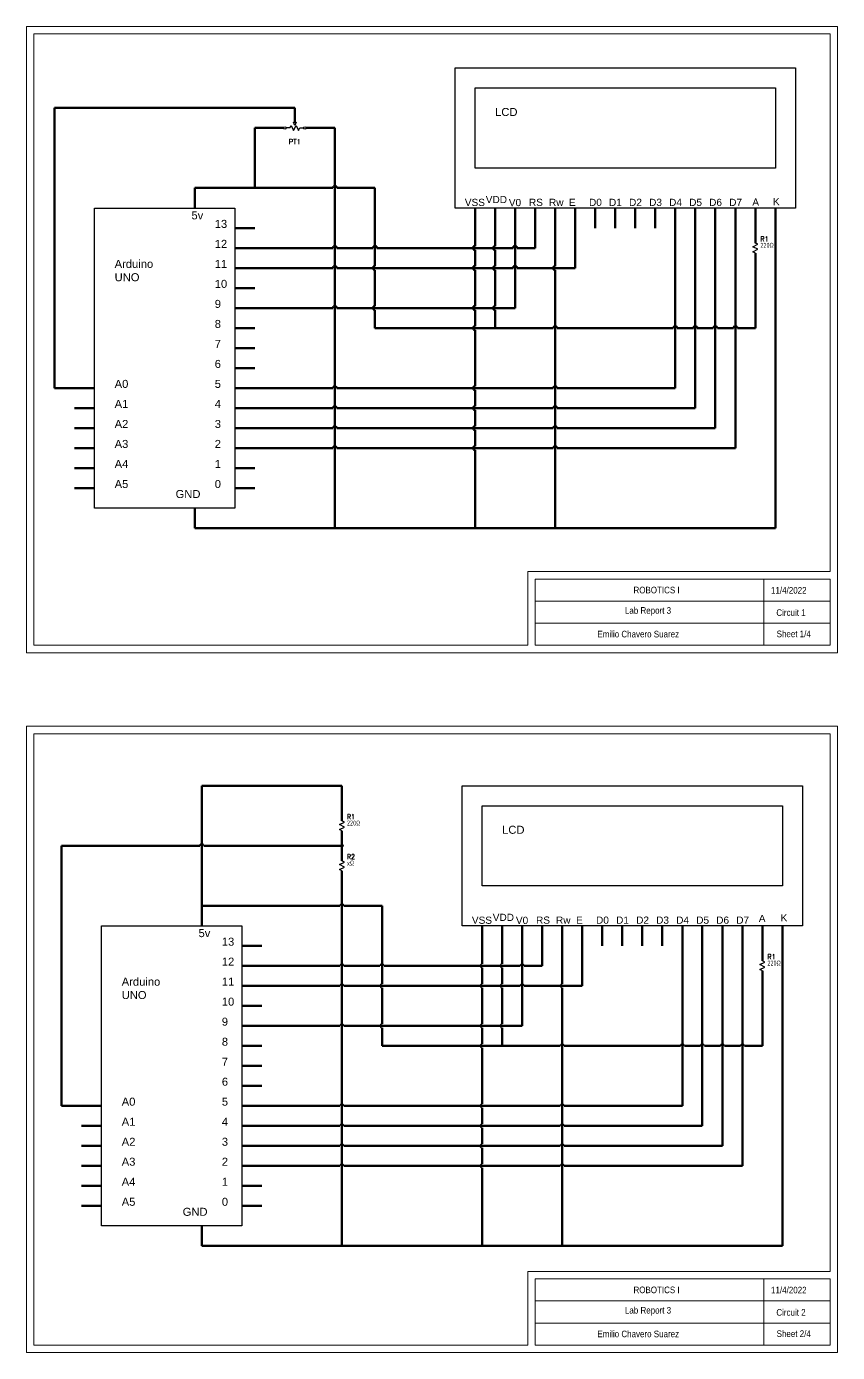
# Model space of a CAD drawing. Header units: inches. Extents: x -7.5 to 54, y 10 to 89.3.
# Drawn here: x -7.5 to 3.5, y 29.5 to 47.5 of the extents above; entities that cross this region are included whole.
import ezdxf
from ezdxf.enums import TextEntityAlignment as Align

# ---------------------------------------------------------------- set-up
doc = ezdxf.new("R2010")
doc.units = ezdxf.units.IN
doc.header["$MEASUREMENT"] = 0
for name, color, linetype in [('MISC', 7, 'Continuous'), ('SYMS', 7, 'Continuous'), ('TAGS', 150, 'Continuous'), ('WIRES', 7, 'Continuous')]:
    doc.layers.add(name, color=color, linetype=linetype)
doc.styles.add('AW_TAG', font='txt', dxfattribs={"width": 0.9, "height": 0.109375})
doc.styles.get("Standard").update_dxf_attribs({"font": 'arial.ttf'})
doc.styles.add('WD', font='romans.shx')

# ---------------------------------------------------------------- blocks, each defined once
blk = doc.blocks.new('VRE1')
for p, q in [((-0.062, 0.031), (0.062, 0.094)), ((0.062, -0.031), (-0.062, 0.031)), ((0.062, 0.094), (0, 0.125)), ((-0.062, -0.094), (0.062, -0.031)), ((0, -0.125), (-0.062, -0.094))]:
    blk.add_line(p, q)
at = {"style": 'WD'}
for tag, p, width in [('INST', (0.219, 0.488), 0.7), ('LOC', (0.219, 0.318), 0.7), ('TAG1', (0.127, 0.162), 0.9), ('RATING1', (0.125, 0.006), 0.7), ('RATING2', (0.125, -0.151), 0.7), ('DESC1', (0.129, -0.307), 0.7), ('DESC2', (0.129, -0.463), 0.7)]:
    blk.add_attdef(tag, p, '', height=0.125, dxfattribs=dict(at, width=width))
at = {"linetype": 'Continuous', "style": 'WD', "flags": 8}
blk.add_attdef('TERM01', text='', height=0.125, dxfattribs=at).set_placement((-0.055, 0.144), align=Align.RIGHT)
at = {"style": 'WD', "flags": 9}
blk.add_attdef('FAMILY', (-0.184, 0.08), '', height=0.01, rotation=90, dxfattribs=at)
at = {"linetype": 'Continuous', "style": 'WD', "flags": 9}
for tag, p in [('CAT', (-0.139, 0.105)), ('MFG', (-0.12, 0.103)), ('ASSYCODE', (-0.094, 0.094))]:
    blk.add_attdef(tag, text='', height=0.01, rotation=90, dxfattribs=at).set_placement(p, align=Align.CENTER)
at = {"color": 7, "style": 'WD', "flags": 1}
for tag, p in [('X2TERM01', (0, 0.125)), ('X8TERM02', (0, -0.125))]:
    blk.add_attdef(tag, p, '', height=0.0125, dxfattribs=at)
at = {"linetype": 'Continuous', "style": 'WD', "flags": 8}
blk.add_attdef('TERM02', text='', height=0.125, dxfattribs=at).set_placement((-0.041, -0.151), align=Align.TOP_RIGHT)
blk = doc.blocks.new('HVR1TZR')
for p, q in [((-0.125, 0), (-0.217, 0)), ((-0.125, 0), (-0.094, 0.062)), ((-0.094, 0.062), (-0.031, -0.062)), ((0, 0.062), (-0.031, 0.141)), ((-0.031, 0.141), (0.031, 0.141)), ((-0.031, -0.062), (0.031, 0.062)), ((0.031, 0.141), (0, 0.062)), ((0.031, 0.062), (0.094, -0.062)), ((0.094, -0.062), (0.125, 0)), ((0.125, 0), (0.217, 0))]:
    blk.add_line(p, q)
for centre in [(-0.249, 0), (0.249, 0)]:
    blk.add_circle(centre, 0.0322)
at = {"style": 'WD', "width": 0.7}
for tag, p in [('INST', (-0.094, 0.263)), ('LOC', (-0.094, 0.094))]:
    blk.add_attdef(tag, text='', height=0.125, dxfattribs=at).set_placement(p, align=Align.RIGHT)
at = {"style": 'WD', "width": 0.9}
blk.add_attdef('RATING2', (0.062, 0.219), '', height=0.125, dxfattribs=at)
at = {"style": 'WD'}
for tag, p, height, flags in [('X4TERM01', (-0.281, 0), 0.0125, 1), ('X2TERM01', (-0.25, 0.031), 0.0125, 1), ('X2TERM03', (0, 0.141), 0.0125, 1), ('FAMILY', (0.205, 0.152), 0.01, 9), ('X2TERM02', (0.25, 0.031), 0.0125, 1), ('X1TERM02', (0.281, 0), 0.0125, 1), ('X8TERM01', (-0.25, -0.031), 0.0125, 1), ('X8TERM02', (0.25, -0.031), 0.0125, 1)]:
    blk.add_attdef(tag, p, '', height=height, dxfattribs=dict(at, flags=flags))
at = {"linetype": 'Continuous', "style": 'WD', "flags": 8}
blk.add_attdef('TERM03', (0.031, 0.062), '', height=0.125, dxfattribs=at)
at = {"linetype": 'Continuous', "style": 'WD', "flags": 9}
for tag, p in [('ASSYCODE', (0.219, 0.062)), ('MFG', (0.228, 0.089)), ('CAT', (0.23, 0.108))]:
    blk.add_attdef(tag, text='', height=0.01, dxfattribs=at).set_placement(p, align=Align.CENTER)
at = {"linetype": 'Continuous', "style": 'WD', "flags": 8}
blk.add_attdef('TERM01', text='', height=0.125, dxfattribs=at).set_placement((-0.344, -0.016), align=Align.TOP_RIGHT)
at = {"style": 'WD'}
for tag, width, p in [('RATING1', 0.9, (0, -0.25)), ('DESC1', 0.7, (0, -0.563)), ('DESC2', 0.7, (0, -0.719))]:
    blk.add_attdef(tag, text='', height=0.125, dxfattribs=dict(at, width=width)).set_placement(p, align=Align.CENTER)
blk.add_attdef('TAG1', text='', height=0.125, dxfattribs=at).set_placement((0, -0.406), align=Align.CENTER)
at = {"linetype": 'Continuous', "style": 'WD', "flags": 8}
blk.add_attdef('TERM02', text='', height=0.125, dxfattribs=at).set_placement((0.344, -0.016), align=Align.TOP_LEFT)
blk = doc.blocks.new('WDDOT')
for radius in [0.03, 0.0187, 0.00929]:
    blk.add_circle((0, 0), radius)

msp = doc.modelspace()

# ---------------------------------------------------------------- linework, layer by layer
at = {"lineweight": 9}
for p, q in [((3.4, 47.4), (-7.4, 47.4)), ((-7.4, 47.4), (-7.4, 39.1)), ((3.4, 40.1), (3.4, 47.4)), ((-0.7, 40.1), (3.4, 40.1)), ((-0.7, 39.1), (-0.7, 40.1)), ((-0.6, 40), (3.4, 40)), ((-0.6, 39.1), (-0.6, 40)), ((2.499, 39.098), (2.499, 39.998)), ((3.4, 39.1), (3.4, 40)), ((-0.6, 39.7), (3.4, 39.7)), ((-0.6, 39.4), (3.4, 39.4)), ((-7.4, 39.1), (-0.7, 39.1)), ((-1.5, 39.1), (-0.7, 39.1)), ((-0.6, 39.1), (3.4, 39.1)), ((-0.6, 39.1), (-0.1, 39.1)), ((3.4, 37.9), (-7.4, 37.9)), ((-7.4, 37.9), (-7.4, 29.6)), ((3.4, 30.6), (3.4, 37.9)), ((-0.7, 30.6), (3.4, 30.6)), ((-0.7, 29.6), (-0.7, 30.6)), ((-0.6, 30.5), (3.4, 30.5)), ((-0.6, 29.6), (-0.6, 30.5)), ((2.499, 29.598), (2.499, 30.498)), ((3.4, 29.6), (3.4, 30.5)), ((-0.6, 30.2), (3.4, 30.2)), ((-0.6, 29.9), (3.4, 29.9)), ((-7.4, 29.6), (-0.7, 29.6)), ((-1.5, 29.6), (-0.7, 29.6)), ((-0.6, 29.6), (3.4, 29.6)), ((-0.6, 29.6), (-0.1, 29.6))]:
    msp.add_line(p, q, dxfattribs=at)
for points in [[(-7.5, 39), (3.5, 39), (3.5, 47.5), (-7.5, 47.5)], [(-7.5, 29.5), (3.5, 29.5), (3.5, 38), (-7.5, 38)]]:
    msp.add_lwpolyline(points, close=True, dxfattribs=at)
at = {"lineweight": 30}
for points in [[(-1.688, 45.036), (-1.688, 46.937), (2.93, 46.937), (2.93, 45.036)], [(-1.416, 45.579), (-1.416, 46.666), (2.658, 46.666), (2.658, 45.579)], [(-6.577, 45.036), (-4.675, 45.036), (-4.675, 40.962), (-6.577, 40.962)], [(-6.577, 45.036), (-4.675, 45.036), (-4.675, 40.962), (-6.577, 40.962)]]:
    msp.add_lwpolyline(points, close=True, dxfattribs=at)
for points in [[(-1.592, 35.292), (-1.592, 37.193), (3.026, 37.193), (3.026, 35.292)], [(-1.32, 35.835), (-1.32, 36.922), (2.754, 36.922), (2.754, 35.835)], [(-6.481, 35.292), (-4.58, 35.292), (-4.58, 31.218), (-6.481, 31.218)], [(-6.481, 35.292), (-4.58, 35.292), (-4.58, 31.218), (-6.481, 31.218)]]:
    msp.add_lwpolyline(points, close=True)
at = {"layer": 'WIRES', "color": 5, "lineweight": 50}
for p, q in [((-7.12, 42.591), (-7.12, 46.394)), ((-7.12, 46.394), (-3.861, 46.394)), ((-3.861, 46.394), (-3.861, 46.199)), ((-0.601, 44.764), (-0.601, 45.036)), ((-0.058, 44.764), (-0.058, 45.036)), ((2.115, 45.036), (2.115, 44.764)), ((-0.601, 44.493), (-0.601, 44.764)), ((-0.058, 44.221), (-0.058, 44.764)), ((2.115, 41.777), (2.115, 44.764)), ((-4.675, 44.493), (-4.404, 44.493)), ((-4.404, 44.493), (-3.344, 44.493)), ((-3.29, 44.493), (-2.801, 44.493)), ((-2.747, 44.493), (-1.172, 44.493)), ((-1.416, 44.493), (-0.9, 44.493)), ((-0.846, 44.493), (-0.601, 44.493)), ((-4.675, 44.221), (-4.404, 44.221)), ((-4.404, 44.221), (-3.344, 44.221)), ((-3.29, 44.221), (-0.9, 44.221)), ((-0.846, 44.221), (-0.058, 44.221)), ((-6.848, 42.591), (-7.12, 42.591)), ((-6.577, 42.591), (-6.848, 42.591)), ((-4.675, 41.777), (-4.404, 41.777)), ((-4.404, 41.777), (-3.344, 41.777)), ((-3.29, 41.777), (-0.357, 41.777)), ((-0.302, 41.777), (2.115, 41.777)), ((-7.024, 32.848), (-7.024, 36.379)), ((-7.024, 36.379), (-5.15, 36.379)), ((-5.096, 36.379), (-3.222, 36.379)), ((0.038, 35.02), (0.038, 35.292)), ((2.211, 35.292), (2.211, 35.02)), ((0.038, 34.477), (0.038, 35.02)), ((2.211, 32.033), (2.211, 35.02)), ((-4.58, 34.477), (-4.308, 34.477)), ((-4.308, 34.477), (-3.249, 34.477)), ((-3.195, 34.477), (-0.804, 34.477)), ((-0.75, 34.477), (0.038, 34.477)), ((-6.753, 32.848), (-7.024, 32.848)), ((-6.481, 32.848), (-6.753, 32.848)), ((-4.58, 32.033), (-4.308, 32.033)), ((-4.308, 32.033), (-3.249, 32.033)), ((-3.195, 32.033), (-0.261, 32.033)), ((-0.207, 32.033), (2.211, 32.033))]:
    msp.add_line(p, q, dxfattribs=at)
at = {"layer": 'WIRES', "color": 1, "lineweight": 50}
for p, q in [((-4.404, 45.308), (-4.404, 46.123)), ((-4.404, 46.123), (-4.013, 46.123)), ((-5.219, 45.036), (-5.219, 45.308)), ((-5.219, 45.308), (-3.344, 45.308)), ((-3.29, 45.308), (-2.774, 45.308)), ((-2.774, 45.308), (-2.774, 44.248)), ((-1.144, 44.764), (-1.144, 45.036)), ((2.387, 45.036), (2.387, 44.764)), ((-1.144, 44.764), (-1.144, 44.52)), ((2.387, 44.764), (2.387, 44.561)), ((-1.144, 44.466), (-1.144, 44.248)), ((2.387, 44.425), (2.387, 44.221)), ((-2.774, 44.194), (-2.774, 43.705)), ((-1.144, 44.194), (-1.144, 43.705)), ((2.387, 43.406), (2.387, 44.221)), ((-2.774, 43.651), (-2.774, 43.406)), ((-1.144, 43.651), (-1.144, 43.406)), ((-2.774, 43.406), (-0.357, 43.406)), ((-0.302, 43.406), (1.273, 43.406)), ((1.327, 43.406), (1.545, 43.406)), ((1.599, 43.406), (1.816, 43.406)), ((1.871, 43.406), (2.088, 43.406)), ((2.142, 43.406), (2.387, 43.406)), ((-5.123, 35.564), (-5.123, 37.193)), ((-5.123, 37.193), (-3.222, 37.193)), ((-3.222, 37.193), (-3.222, 36.718)), ((-5.123, 35.292), (-5.123, 35.564)), ((-5.123, 35.564), (-3.249, 35.564)), ((-3.195, 35.564), (-2.678, 35.564)), ((-2.678, 35.564), (-2.678, 34.504)), ((-1.049, 35.02), (-1.049, 35.292)), ((2.482, 35.292), (2.482, 35.02)), ((-1.049, 35.02), (-1.049, 34.776)), ((2.482, 35.02), (2.482, 34.817)), ((-1.049, 34.722), (-1.049, 34.504)), ((2.482, 34.681), (2.482, 34.477)), ((-2.678, 34.45), (-2.678, 33.961)), ((-1.049, 34.45), (-1.049, 33.961)), ((2.482, 33.662), (2.482, 34.477)), ((-2.678, 33.907), (-2.678, 33.662)), ((-1.049, 33.907), (-1.049, 33.662)), ((-2.678, 33.662), (-0.261, 33.662)), ((-0.207, 33.662), (1.369, 33.662)), ((1.423, 33.662), (1.64, 33.662)), ((1.695, 33.662), (1.912, 33.662)), ((1.966, 33.662), (2.184, 33.662)), ((2.238, 33.662), (2.482, 33.662))]:
    msp.add_line(p, q, dxfattribs=at)
at = {"layer": 'WIRES', "lineweight": 50}
for p, q in [((-3.708, 46.123), (-3.317, 46.123)), ((-3.317, 45.036), (-3.317, 46.123)), ((-5.219, 45.036), (-5.219, 45.308)), ((-3.317, 42.863), (-3.317, 45.036)), ((-1.416, 44.764), (-1.416, 45.036)), ((-0.33, 44.764), (-0.33, 45.036)), ((0.214, 44.764), (0.214, 45.036)), ((0.485, 44.764), (0.485, 45.036)), ((0.757, 44.764), (0.757, 45.036)), ((1.029, 44.764), (1.029, 45.036)), ((2.658, 45.036), (2.658, 44.764)), ((-4.675, 44.764), (-4.404, 44.764)), ((-4.675, 44.764), (-4.404, 44.764)), ((-1.416, 44.764), (-1.416, 44.52)), ((-0.33, 44.764), (-0.33, 44.248)), ((2.658, 44.764), (2.658, 40.69)), ((-1.416, 44.466), (-1.416, 44.248)), ((-1.416, 44.194), (-1.416, 43.705)), ((-0.33, 44.194), (-0.33, 40.69)), ((-4.675, 43.95), (-4.404, 43.95)), ((-4.675, 43.95), (-4.404, 43.95)), ((-1.416, 43.651), (-1.416, 43.434)), ((-4.675, 43.406), (-4.404, 43.406)), ((-4.675, 43.406), (-4.404, 43.406)), ((-1.416, 43.379), (-1.416, 42.619)), ((-4.675, 43.135), (-4.404, 43.135)), ((-4.675, 43.135), (-4.404, 43.135)), ((-4.675, 42.863), (-4.404, 42.863)), ((-4.675, 42.863), (-4.404, 42.863)), ((-3.317, 42.982), (-3.317, 40.69)), ((-6.848, 42.591), (-7.12, 42.591)), ((-6.577, 42.591), (-6.848, 42.591)), ((-1.416, 42.564), (-1.416, 42.347)), ((-6.577, 42.32), (-6.848, 42.32)), ((-6.577, 42.32), (-6.848, 42.32)), ((-1.416, 42.293), (-1.416, 42.075)), ((-6.577, 42.048), (-6.848, 42.048)), ((-6.577, 42.048), (-6.848, 42.048)), ((-1.416, 42.021), (-1.416, 41.804)), ((-6.577, 41.777), (-6.848, 41.777)), ((-6.577, 41.777), (-6.848, 41.777)), ((-1.416, 41.749), (-1.416, 40.69)), ((-6.577, 41.505), (-6.848, 41.505)), ((-6.577, 41.505), (-6.848, 41.505)), ((-4.675, 41.505), (-4.404, 41.505)), ((-4.675, 41.505), (-4.404, 41.505)), ((-6.577, 41.233), (-6.848, 41.233)), ((-6.577, 41.233), (-6.848, 41.233)), ((-4.675, 41.233), (-4.404, 41.233)), ((-4.675, 41.233), (-4.404, 41.233)), ((-5.219, 40.962), (-5.219, 40.69)), ((-5.219, 40.962), (-5.219, 40.69)), ((-3.317, 40.69), (-5.219, 40.69)), ((-3.317, 40.69), (-2.774, 40.69)), ((-0.33, 40.69), (-3.019, 40.69)), ((2.658, 40.69), (-0.33, 40.69)), ((-3.222, 36.582), (-3.222, 36.379)), ((-3.222, 36.175), (-3.222, 36.379)), ((-3.222, 35.292), (-3.222, 36.039)), ((-5.123, 35.292), (-5.123, 35.564)), ((-3.222, 33.119), (-3.222, 35.292)), ((-1.32, 35.02), (-1.32, 35.292)), ((-0.234, 35.02), (-0.234, 35.292)), ((0.309, 35.02), (0.309, 35.292)), ((0.581, 35.02), (0.581, 35.292)), ((0.853, 35.02), (0.853, 35.292)), ((1.124, 35.02), (1.124, 35.292)), ((2.754, 35.292), (2.754, 35.02)), ((-4.58, 35.02), (-4.308, 35.02)), ((-4.58, 35.02), (-4.308, 35.02)), ((-1.32, 35.02), (-1.32, 34.776)), ((-0.234, 35.02), (-0.234, 34.504)), ((2.754, 35.02), (2.754, 30.946)), ((-1.32, 34.722), (-1.32, 34.504)), ((-1.32, 34.45), (-1.32, 33.961)), ((-0.234, 34.45), (-0.234, 30.946)), ((-4.58, 34.206), (-4.308, 34.206)), ((-4.58, 34.206), (-4.308, 34.206)), ((-1.32, 33.907), (-1.32, 33.69)), ((-4.58, 33.662), (-4.308, 33.662)), ((-4.58, 33.662), (-4.308, 33.662)), ((-1.32, 33.635), (-1.32, 32.875)), ((-4.58, 33.391), (-4.308, 33.391)), ((-4.58, 33.391), (-4.308, 33.391)), ((-3.222, 33.238), (-3.222, 30.946)), ((-4.58, 33.119), (-4.308, 33.119)), ((-4.58, 33.119), (-4.308, 33.119)), ((-6.753, 32.848), (-7.024, 32.848)), ((-6.481, 32.848), (-6.753, 32.848)), ((-1.32, 32.82), (-1.32, 32.603)), ((-6.481, 32.576), (-6.753, 32.576)), ((-6.481, 32.576), (-6.753, 32.576)), ((-1.32, 32.549), (-1.32, 32.331)), ((-6.481, 32.304), (-6.753, 32.304)), ((-6.481, 32.304), (-6.753, 32.304)), ((-1.32, 32.277), (-1.32, 32.06)), ((-6.481, 32.033), (-6.753, 32.033)), ((-6.481, 32.033), (-6.753, 32.033)), ((-1.32, 32.006), (-1.32, 30.946)), ((-6.481, 31.761), (-6.753, 31.761)), ((-6.481, 31.761), (-6.753, 31.761)), ((-4.58, 31.761), (-4.308, 31.761)), ((-4.58, 31.761), (-4.308, 31.761)), ((-6.481, 31.489), (-6.753, 31.489)), ((-6.481, 31.489), (-6.753, 31.489)), ((-4.58, 31.489), (-4.308, 31.489)), ((-4.58, 31.489), (-4.308, 31.489)), ((-5.123, 31.218), (-5.123, 30.946)), ((-5.123, 31.218), (-5.123, 30.946)), ((-3.222, 30.946), (-5.123, 30.946)), ((-3.222, 30.946), (-2.678, 30.946)), ((-0.234, 30.946), (-2.923, 30.946)), ((2.754, 30.946), (-0.234, 30.946))]:
    msp.add_line(p, q, dxfattribs=at)
at = {"layer": 'WIRES', "color": 3, "lineweight": 50}
for p, q in [((-0.873, 44.764), (-0.873, 45.036)), ((1.843, 45.036), (1.843, 44.764)), ((-0.873, 44.764), (-0.873, 43.678)), ((1.843, 42.048), (1.843, 44.764)), ((-4.675, 43.678), (-4.404, 43.678)), ((-3.344, 43.678), (-4.404, 43.678)), ((-0.873, 43.678), (-3.29, 43.678)), ((-4.675, 42.048), (-4.404, 42.048)), ((-4.404, 42.048), (-3.344, 42.048)), ((-3.29, 42.048), (-0.357, 42.048)), ((-0.302, 42.048), (1.843, 42.048)), ((-0.777, 35.02), (-0.777, 35.292)), ((1.939, 35.292), (1.939, 35.02)), ((-0.777, 35.02), (-0.777, 33.934)), ((1.939, 32.304), (1.939, 35.02)), ((-4.58, 33.934), (-4.308, 33.934)), ((-3.249, 33.934), (-4.308, 33.934)), ((-0.777, 33.934), (-3.195, 33.934)), ((-4.58, 32.304), (-4.308, 32.304)), ((-4.308, 32.304), (-3.249, 32.304)), ((-3.195, 32.304), (-0.261, 32.304)), ((-0.207, 32.304), (1.939, 32.304))]:
    msp.add_line(p, q, dxfattribs=at)
at = {"layer": 'WIRES', "color": 6, "lineweight": 50}
for p, q in [((1.3, 44.764), (1.3, 45.036)), ((1.3, 42.591), (1.3, 44.764)), ((-4.675, 42.591), (-4.404, 42.591)), ((-4.404, 42.591), (-3.344, 42.591)), ((-3.29, 42.591), (-0.357, 42.591)), ((-0.302, 42.591), (1.3, 42.591)), ((-0.505, 35.02), (-0.505, 35.292)), ((1.396, 35.02), (1.396, 35.292)), ((-0.505, 34.749), (-0.505, 35.02)), ((1.396, 32.848), (1.396, 35.02)), ((-4.58, 34.749), (-4.308, 34.749)), ((-4.308, 34.749), (-3.249, 34.749)), ((-3.195, 34.749), (-2.706, 34.749)), ((-2.651, 34.749), (-1.076, 34.749)), ((-1.32, 34.749), (-0.804, 34.749)), ((-0.75, 34.749), (-0.505, 34.749)), ((-4.58, 32.848), (-4.308, 32.848)), ((-4.308, 32.848), (-3.249, 32.848)), ((-3.195, 32.848), (-0.261, 32.848)), ((-0.207, 32.848), (1.396, 32.848))]:
    msp.add_line(p, q, dxfattribs=at)
at = {"layer": 'WIRES', "color": 30, "lineweight": 50, "true_color": 0xf26722}
for p, q in [((1.572, 44.764), (1.572, 45.036)), ((1.572, 42.32), (1.572, 44.764)), ((-4.675, 42.32), (-4.404, 42.32)), ((-4.404, 42.32), (-3.344, 42.32)), ((-3.29, 42.32), (-0.357, 42.32)), ((-0.302, 42.32), (1.572, 42.32)), ((1.667, 35.02), (1.667, 35.292)), ((1.667, 32.576), (1.667, 35.02)), ((-4.58, 32.576), (-4.308, 32.576)), ((-4.308, 32.576), (-3.249, 32.576)), ((-3.195, 32.576), (-0.261, 32.576)), ((-0.207, 32.576), (1.667, 32.576))]:
    msp.add_line(p, q, dxfattribs=at)
at = {"layer": 'WIRES', "color": 1, "lineweight": 100}
for centre, start, end in [((-3.317, 45.308), 0, 180), ((-1.144, 44.493), 90, 270), ((-2.774, 44.221), 90, 270), ((-1.144, 44.221), 90, 270), ((-2.774, 43.678), 90, 270), ((-1.144, 43.678), 90, 270), ((-0.33, 43.406), 0, 180), ((1.3, 43.406), 0, 180), ((1.572, 43.406), 0, 180), ((1.843, 43.406), 0, 180), ((2.115, 43.406), 0, 180)]:
    msp.add_arc(centre, 0.0272, start, end, dxfattribs=at)
at = {"layer": 'WIRES', "color": 5, "lineweight": 100}
for centre in [(-3.317, 44.493), (-2.774, 44.493), (-0.873, 44.493), (-3.317, 44.221), (-0.873, 44.221), (-3.317, 41.777), (-0.33, 41.777)]:
    msp.add_arc(centre, 0.0272, 0, 180, dxfattribs=at)
at = {"layer": 'WIRES', "lineweight": 100}
for centre in [(-1.416, 44.493), (-1.416, 44.221), (-0.33, 44.221), (-1.416, 43.678), (-1.416, 43.406), (-1.416, 42.591), (-1.416, 42.32), (-1.416, 42.048), (-1.416, 41.777)]:
    msp.add_arc(centre, 0.0272, 90, 270, dxfattribs=at)
at = {"layer": 'WIRES', "color": 3, "lineweight": 100}
for centre in [(-3.317, 43.678), (-3.317, 42.048), (-0.33, 42.048)]:
    msp.add_arc(centre, 0.0272, 0, 180, dxfattribs=at)
at = {"layer": 'WIRES', "color": 6, "lineweight": 100}
for centre in [(-3.317, 42.591), (-0.33, 42.591)]:
    msp.add_arc(centre, 0.0272, 0, 180, dxfattribs=at)
at = {"layer": 'WIRES', "color": 30, "lineweight": 100, "true_color": 0xf26722}
for centre in [(-3.317, 42.32), (-0.33, 42.32)]:
    msp.add_arc(centre, 0.0272, 0, 180, dxfattribs=at)
at = {"layer": 'WIRES', "color": 5}
for centre in [(-5.123, 36.379), (-3.222, 34.477), (-0.777, 34.477), (-3.222, 32.033), (-0.234, 32.033)]:
    msp.add_arc(centre, 0.0272, 0, 180, dxfattribs=at)
at = {"layer": 'WIRES', "color": 1}
for centre, start, end in [((-3.222, 35.564), 0, 180), ((-1.049, 34.749), 90, 270), ((-2.678, 34.477), 90, 270), ((-1.049, 34.477), 90, 270), ((-2.678, 33.934), 90, 270), ((-1.049, 33.934), 90, 270), ((-0.234, 33.662), 0, 180), ((1.396, 33.662), 0, 180), ((1.667, 33.662), 0, 180), ((1.939, 33.662), 0, 180), ((2.211, 33.662), 0, 180)]:
    msp.add_arc(centre, 0.0272, start, end, dxfattribs=at)
at = {"layer": 'WIRES', "color": 6}
for centre in [(-3.222, 34.749), (-2.678, 34.749), (-0.777, 34.749), (-3.222, 32.848), (-0.234, 32.848)]:
    msp.add_arc(centre, 0.0272, 0, 180, dxfattribs=at)
at = {"layer": 'WIRES'}
for centre in [(-1.32, 34.749), (-1.32, 34.477), (-0.234, 34.477), (-1.32, 33.934), (-1.32, 33.662), (-1.32, 32.848), (-1.32, 32.576), (-1.32, 32.304), (-1.32, 32.033)]:
    msp.add_arc(centre, 0.0272, 90, 270, dxfattribs=at)
at = {"layer": 'WIRES', "color": 3}
for centre in [(-3.222, 33.934), (-3.222, 32.304), (-0.234, 32.304)]:
    msp.add_arc(centre, 0.0272, 0, 180, dxfattribs=at)
at = {"layer": 'WIRES', "color": 30, "true_color": 0xf26722}
for centre in [(-3.222, 32.576), (-0.234, 32.576)]:
    msp.add_arc(centre, 0.0272, 0, 180, dxfattribs=at)

# ---------------------------------------------------------------- block references
at = {"layer": 'SYMS', "lineweight": 100}
ref = msp.add_blockref('HVR1TZR', (-3.861, 46.123), dxfattribs=dict(at, xscale=0.5432365200605886, yscale=0.5432365200605886, zscale=0.5432365200605886))
ref.add_attrib('TAG1', 'PT1', dxfattribs={"layer": 'TAGS', "height": 0.0679, "style": 'WD'}).set_placement((-3.861, 45.902), align=Align.CENTER)
ref = msp.add_blockref('VRE1', (2.387, 44.493), dxfattribs=dict(at, xscale=0.5432365200605886, yscale=0.5432365200605886, zscale=0.5432365200605886))
ref.add_attrib('RATING1', '220Ω', (2.455, 44.496), dxfattribs={"layer": 'MISC', "height": 0.0679, "style": 'WD', "width": 0.7})
ref.add_attrib('TAG1', 'R1', (2.456, 44.581), dxfattribs={"layer": 'TAGS', "height": 0.0679, "style": 'WD', "width": 0.9})
at = {"layer": 'SYMS'}
ref = msp.add_blockref('VRE1', (-3.222, 36.65), dxfattribs=dict(at, xscale=0.5432365200605886, yscale=0.5432365200605886, zscale=0.5432365200605886))
ref.add_attrib('RATING1', '220Ω', (-3.154, 36.653), dxfattribs={"layer": 'MISC', "height": 0.0679, "style": 'WD', "width": 0.7})
ref.add_attrib('TAG1', 'R1', (-3.153, 36.738), dxfattribs={"layer": 'TAGS', "height": 0.0679, "style": 'WD', "width": 0.9})
at = {"layer": 'SYMS', "xscale": 0.5432365200605886, "yscale": 0.5432365200605886, "zscale": 0.5432365200605886}
msp.add_blockref('WDDOT', (-3.222, 36.379), dxfattribs=at)
at = {"layer": 'SYMS'}
ref = msp.add_blockref('VRE1', (-3.222, 36.107), dxfattribs=dict(at, xscale=0.5432365200605886, yscale=0.5432365200605886, zscale=0.5432365200605886))
ref.add_attrib('RATING1', 'xΩ', (-3.154, 36.11), dxfattribs={"layer": 'MISC', "height": 0.0679, "style": 'WD', "width": 0.7})
ref.add_attrib('TAG1', 'R2', (-3.153, 36.195), dxfattribs={"layer": 'TAGS', "height": 0.0679, "style": 'WD', "width": 0.9})
ref = msp.add_blockref('VRE1', (2.482, 34.749), dxfattribs=dict(at, xscale=0.5432365200605886, yscale=0.5432365200605886, zscale=0.5432365200605886))
ref.add_attrib('RATING1', '220Ω', (2.55, 34.752), dxfattribs={"layer": 'MISC', "height": 0.0679, "style": 'WD', "width": 0.7})
ref.add_attrib('TAG1', 'R1', (2.551, 34.837), dxfattribs={"layer": 'TAGS', "height": 0.0679, "style": 'WD', "width": 0.9})

# ---------------------------------------------------------------- texts
at = {"lineweight": 30, "attachment_point": 1}
for s, insert, char_height in [('{\\C256;\\c0;LCD}', (-1.144, 46.394), 0.10865), ('{\\C256;\\c0;VDD}', (-1.271, 45.2), 0.09778), ('{\\C256;\\c0;VSS}', (-1.555, 45.161), 0.09778), ('{\\C256;\\c0;V0}', (-0.958, 45.159), 0.09778), ('{\\C256;\\c0;RS}', (-0.685, 45.162), 0.09778), ('{\\C256;\\c0;Rw}', (-0.413, 45.162), 0.09778), ('{\\C256;\\c0;E}', (-0.142, 45.162), 0.09778), ('{\\C256;\\c0;D0}', (0.13, 45.162), 0.09778), ('{\\C256;\\c0;D1}', (0.401, 45.162), 0.09778), ('{\\C256;\\c0;D2}', (0.673, 45.162), 0.09778), ('{\\C256;\\c0;D3}', (0.945, 45.162), 0.09778), ('{\\C256;\\c0;D4}', (1.216, 45.162), 0.09778), ('{\\C256;\\c0;D5}', (1.488, 45.162), 0.09778), ('{\\C256;\\c0;D6}', (1.759, 45.162), 0.09778), ('{\\C256;\\c0;D7}', (2.031, 45.162), 0.09778), ('{\\C256;\\c0;A}', (2.345, 45.166), 0.09778), ('{\\C256;\\c0;K}', (2.625, 45.171), 0.09778), ('{\\C256;\\c0;5v}', (-5.263, 44.991), 0.10865), ('{\\C256;\\c0;5v}', (-5.263, 44.991), 0.10865), ('{\\C256;\\c0;13}', (-4.947, 44.875), 0.10865), ('{\\C256;\\c0;13}', (-4.947, 44.875), 0.10865), ('{\\C256;\\c0;12}', (-4.947, 44.604), 0.10865), ('{\\C256;\\c0;12}', (-4.947, 44.604), 0.10865), ('{\\C256;\\c0;Arduino UNO}', (-6.305, 44.332), 0.10865), ('{\\C256;\\c0;Arduino UNO}', (-6.305, 44.332), 0.10865), ('{\\C256;\\c0;11}', (-4.947, 44.332), 0.10865), ('{\\C256;\\c0;11}', (-4.947, 44.332), 0.10865), ('{\\C256;\\c0;10}', (-4.947, 44.061), 0.10865), ('{\\C256;\\c0;10}', (-4.947, 44.061), 0.10865), ('{\\C256;\\c0;9}', (-4.947, 43.789), 0.10865), ('{\\C256;\\c0;9}', (-4.947, 43.789), 0.10865), ('{\\C256;\\c0;8}', (-4.947, 43.517), 0.10865), ('{\\C256;\\c0;8}', (-4.947, 43.517), 0.10865), ('{\\C256;\\c0;7}', (-4.947, 43.246), 0.10865), ('{\\C256;\\c0;7}', (-4.947, 43.246), 0.10865), ('{\\C256;\\c0;6}', (-4.947, 42.974), 0.10865), ('{\\C256;\\c0;6}', (-4.947, 42.974), 0.10865), ('{\\C256;\\c0;A0}', (-6.305, 42.703), 0.10865), ('{\\C256;\\c0;A0}', (-6.305, 42.703), 0.10865), ('{\\C256;\\c0;5}', (-4.947, 42.703), 0.10865), ('{\\C256;\\c0;5}', (-4.947, 42.703), 0.10865), ('{\\C256;\\c0;A1}', (-6.305, 42.431), 0.10865), ('{\\C256;\\c0;A1}', (-6.305, 42.431), 0.10865), ('{\\C256;\\c0;4}', (-4.947, 42.431), 0.10865), ('{\\C256;\\c0;4}', (-4.947, 42.431), 0.10865), ('{\\C256;\\c0;A2}', (-6.305, 42.159), 0.10865), ('{\\C256;\\c0;A2}', (-6.305, 42.159), 0.10865), ('{\\C256;\\c0;3}', (-4.947, 42.159), 0.10865), ('{\\C256;\\c0;3}', (-4.947, 42.159), 0.10865), ('{\\C256;\\c0;A3}', (-6.305, 41.888), 0.10865), ('{\\C256;\\c0;A3}', (-6.305, 41.888), 0.10865), ('{\\C256;\\c0;2}', (-4.947, 41.888), 0.10865), ('{\\C256;\\c0;2}', (-4.947, 41.888), 0.10865), ('{\\C256;\\c0;A4}', (-6.305, 41.616), 0.10865), ('{\\C256;\\c0;A4}', (-6.305, 41.616), 0.10865), ('{\\C256;\\c0;1}', (-4.947, 41.616), 0.10865), ('{\\C256;\\c0;1}', (-4.947, 41.616), 0.10865), ('{\\C256;\\c0;A5}', (-6.305, 41.344), 0.10865), ('{\\C256;\\c0;A5}', (-6.305, 41.344), 0.10865), ('{\\C256;\\c0;0}', (-4.947, 41.344), 0.10865), ('{\\C256;\\c0;0}', (-4.947, 41.344), 0.10865), ('{\\C256;\\c0;GND}', (-5.478, 41.208), 0.10865), ('{\\C256;\\c0;GND}', (-5.478, 41.208), 0.10865)]:
    msp.add_mtext_dynamic_manual_height_columns(s, width=0.26557, gutter_width=0.543, heights=[0], dxfattribs=dict(at, insert=insert, char_height=char_height))
at = {"color": 250, "char_height": 0.09, "attachment_point": 1, "style": 'AW_TAG'}
for s, width, insert in [('\\pxqc,t3;{\\fWinCC_flexible_smart|b0|i0|c0|p49;\\C256;\\c0;ROBOTICS I}', 3.07454, (-0.491, 39.895)), ('\\pxt3;{\\fWinCC_flexible_smart|b0|i0|c0|p49;\\C256;\\c0;11/4/2022}', 2.47378, (2.599, 39.892)), ('\\pxt3;{\\fWinCC_flexible_smart|b0|i0|c0|p49;\\C256;\\c0;Lab Report 3}', 2.47378, (0.617, 39.618)), ('\\pxt3;{\\fWinCC_flexible_smart|b0|i0|c0|p49;\\C256;\\c0;Circuit 1}', 2.47378, (2.671, 39.589)), ('\\pxt3,25;{\\fWinCC_flexible_smart|b0|i0|c0|p49;\\C256;\\c0;Emilio Chavero Suarez}', 2.47378, (0.244, 39.297)), ('\\pxt3;{\\fWinCC_flexible_smart|b0|i0|c0|p49;\\C256;\\c0;Sheet 1/4}', 2.47378, (2.675, 39.3)), ('\\pxqc,t3;{\\fWinCC_flexible_smart|b0|i0|c0|p49;\\C256;\\c0;ROBOTICS I}', 3.07454, (-0.491, 30.395)), ('\\pxt3;{\\fWinCC_flexible_smart|b0|i0|c0|p49;\\C256;\\c0;11/4/2022}', 2.47378, (2.599, 30.392)), ('\\pxt3;{\\fWinCC_flexible_smart|b0|i0|c0|p49;\\C256;\\c0;Lab Report 3}', 2.47378, (0.617, 30.118)), ('\\pxt3;{\\fWinCC_flexible_smart|b0|i0|c0|p49;\\C256;\\c0;Circuit 2}', 2.47378, (2.671, 30.089)), ('\\pxt3,25;{\\fWinCC_flexible_smart|b0|i0|c0|p49;\\C256;\\c0;Emilio Chavero Suarez}', 2.47378, (0.244, 29.797)), ('\\pxt3;{\\fWinCC_flexible_smart|b0|i0|c0|p49;\\C256;\\c0;Sheet 2/4}', 2.47378, (2.675, 29.8))]:
    msp.add_mtext_dynamic_manual_height_columns(s, width=width, gutter_width=1, heights=[0.0251], dxfattribs=dict(at, insert=insert))
at = {"attachment_point": 1}
for s, insert, char_height in [('{\\C256;\\c0;LCD}', (-1.049, 36.65), 0.10865), ('{\\C256;\\c0;VSS}', (-1.459, 35.417), 0.09778), ('{\\C256;\\c0;VDD}', (-1.176, 35.456), 0.09778), ('{\\C256;\\c0;V0}', (-0.862, 35.415), 0.09778), ('{\\C256;\\c0;RS}', (-0.589, 35.418), 0.09778), ('{\\C256;\\c0;Rw}', (-0.318, 35.418), 0.09778), ('{\\C256;\\c0;E}', (-0.046, 35.418), 0.09778), ('{\\C256;\\c0;D0}', (0.225, 35.418), 0.09778), ('{\\C256;\\c0;D1}', (0.497, 35.418), 0.09778), ('{\\C256;\\c0;D2}', (0.769, 35.418), 0.09778), ('{\\C256;\\c0;D3}', (1.04, 35.418), 0.09778), ('{\\C256;\\c0;D4}', (1.312, 35.418), 0.09778), ('{\\C256;\\c0;D5}', (1.584, 35.418), 0.09778), ('{\\C256;\\c0;D6}', (1.855, 35.418), 0.09778), ('{\\C256;\\c0;D7}', (2.127, 35.418), 0.09778), ('{\\C256;\\c0;A}', (2.433, 35.441), 0.09778), ('{\\C256;\\c0;K}', (2.729, 35.45), 0.09778), ('{\\C256;\\c0;5v}', (-5.167, 35.247), 0.10865), ('{\\C256;\\c0;5v}', (-5.167, 35.247), 0.10865), ('{\\C256;\\c0;13}', (-4.851, 35.131), 0.10865), ('{\\C256;\\c0;13}', (-4.851, 35.131), 0.10865), ('{\\C256;\\c0;12}', (-4.851, 34.86), 0.10865), ('{\\C256;\\c0;12}', (-4.851, 34.86), 0.10865), ('{\\C256;\\c0;Arduino UNO}', (-6.209, 34.588), 0.10865), ('{\\C256;\\c0;Arduino UNO}', (-6.209, 34.588), 0.10865), ('{\\C256;\\c0;11}', (-4.851, 34.588), 0.10865), ('{\\C256;\\c0;11}', (-4.851, 34.588), 0.10865), ('{\\C256;\\c0;10}', (-4.851, 34.317), 0.10865), ('{\\C256;\\c0;10}', (-4.851, 34.317), 0.10865), ('{\\C256;\\c0;9}', (-4.851, 34.045), 0.10865), ('{\\C256;\\c0;9}', (-4.851, 34.045), 0.10865), ('{\\C256;\\c0;8}', (-4.851, 33.773), 0.10865), ('{\\C256;\\c0;8}', (-4.851, 33.773), 0.10865), ('{\\C256;\\c0;7}', (-4.851, 33.502), 0.10865), ('{\\C256;\\c0;7}', (-4.851, 33.502), 0.10865), ('{\\C256;\\c0;6}', (-4.851, 33.23), 0.10865), ('{\\C256;\\c0;6}', (-4.851, 33.23), 0.10865), ('{\\C256;\\c0;A0}', (-6.209, 32.959), 0.10865), ('{\\C256;\\c0;A0}', (-6.209, 32.959), 0.10865), ('{\\C256;\\c0;5}', (-4.851, 32.959), 0.10865), ('{\\C256;\\c0;5}', (-4.851, 32.959), 0.10865), ('{\\C256;\\c0;A1}', (-6.209, 32.687), 0.10865), ('{\\C256;\\c0;A1}', (-6.209, 32.687), 0.10865), ('{\\C256;\\c0;4}', (-4.851, 32.687), 0.10865), ('{\\C256;\\c0;4}', (-4.851, 32.687), 0.10865), ('{\\C256;\\c0;A2}', (-6.209, 32.415), 0.10865), ('{\\C256;\\c0;A2}', (-6.209, 32.415), 0.10865), ('{\\C256;\\c0;3}', (-4.851, 32.415), 0.10865), ('{\\C256;\\c0;3}', (-4.851, 32.415), 0.10865), ('{\\C256;\\c0;A3}', (-6.209, 32.144), 0.10865), ('{\\C256;\\c0;A3}', (-6.209, 32.144), 0.10865), ('{\\C256;\\c0;2}', (-4.851, 32.144), 0.10865), ('{\\C256;\\c0;2}', (-4.851, 32.144), 0.10865), ('{\\C256;\\c0;A4}', (-6.209, 31.872), 0.10865), ('{\\C256;\\c0;A4}', (-6.209, 31.872), 0.10865), ('{\\C256;\\c0;1}', (-4.851, 31.872), 0.10865), ('{\\C256;\\c0;1}', (-4.851, 31.872), 0.10865), ('{\\C256;\\c0;A5}', (-6.209, 31.6), 0.10865), ('{\\C256;\\c0;A5}', (-6.209, 31.6), 0.10865), ('{\\C256;\\c0;0}', (-4.851, 31.6), 0.10865), ('{\\C256;\\c0;0}', (-4.851, 31.6), 0.10865), ('{\\C256;\\c0;GND}', (-5.382, 31.464), 0.10865), ('{\\C256;\\c0;GND}', (-5.382, 31.464), 0.10865)]:
    msp.add_mtext_dynamic_manual_height_columns(s, width=0.26557, gutter_width=0.543, heights=[0], dxfattribs=dict(at, insert=insert, char_height=char_height))

doc.saveas('drawing.dxf')
